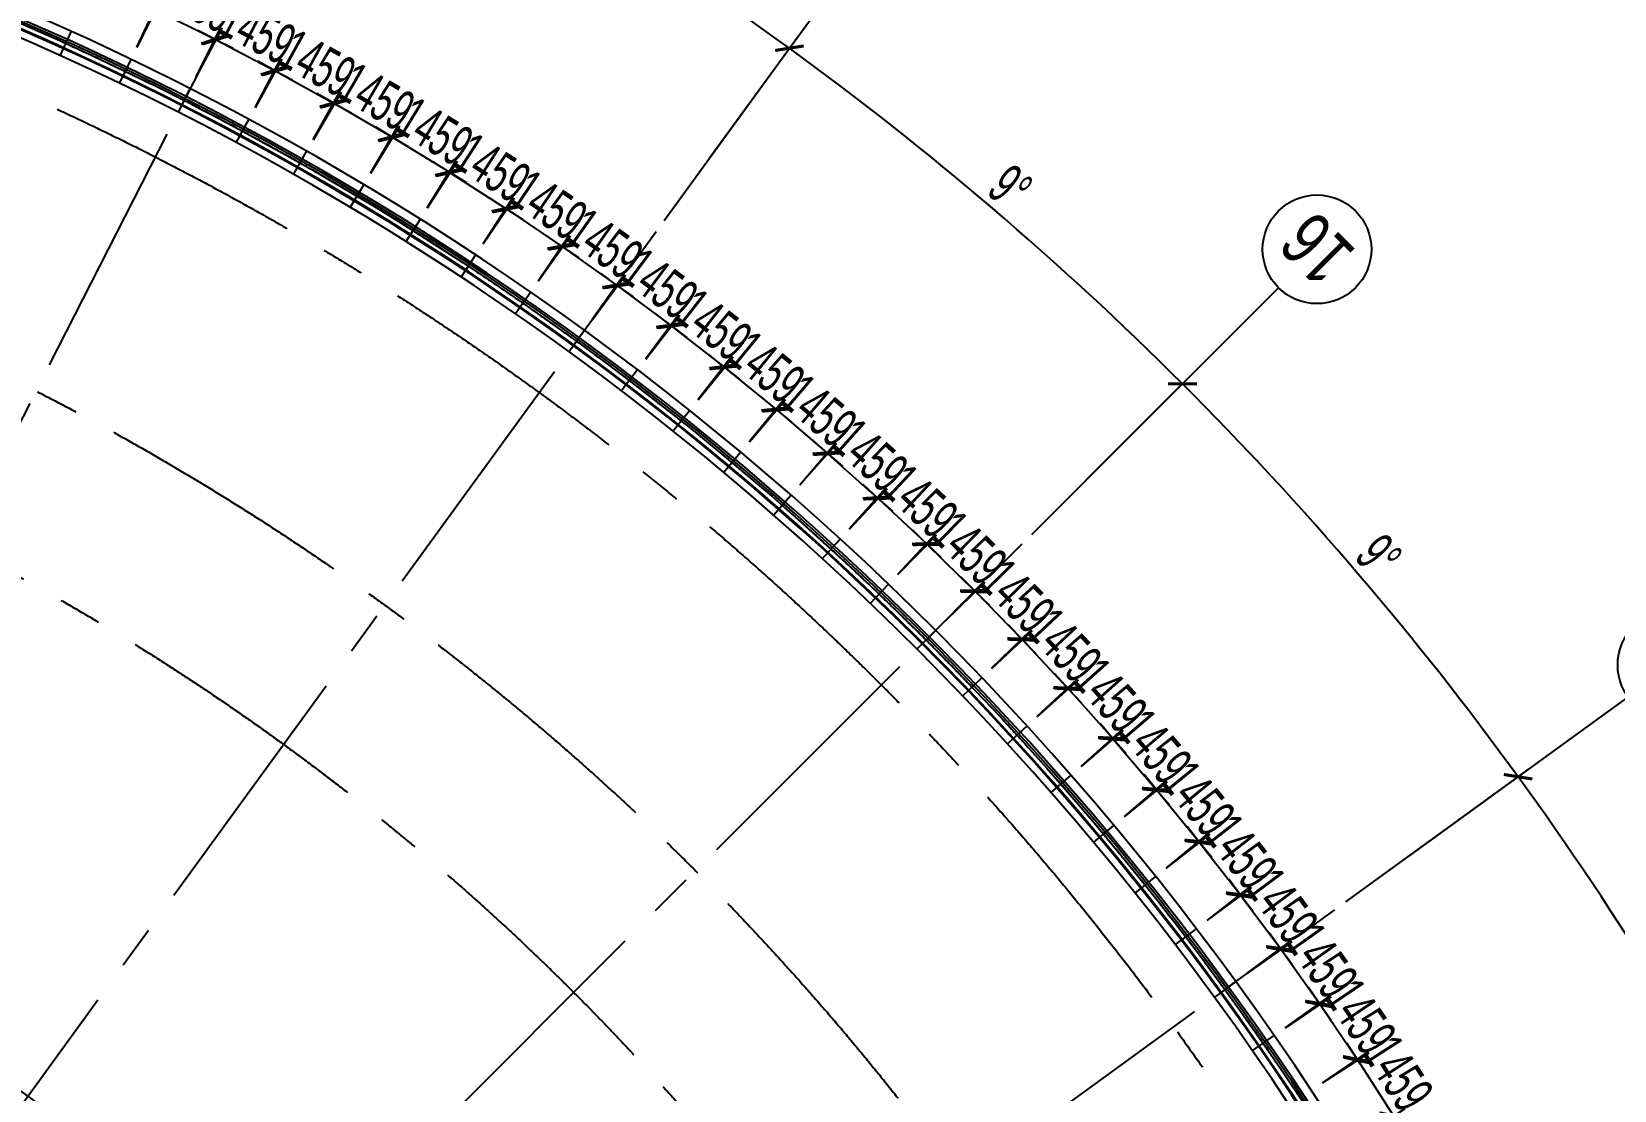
# Model space of a CAD drawing. Extents: x 104132 to 3338343, y -1228862 to 1409848.
# Drawn here: x 1270996 to 1305927, y 132536 to 155909 of the extents above; entities that cross this region are included whole.
import ezdxf
from ezdxf.enums import TextEntityAlignment as Align

# ---------------------------------------------------------------- set-up
doc = ezdxf.new("R2010")
doc.units = 0
doc.linetypes.add('CENTER', pattern=[50.8, 31.75, -6.35, 6.35, -6.35])
doc.linetypes.add('CENTER2', pattern=[28.575, 19.05, -3.175, 3.175, -3.175])
doc.layers.get('0').update_dxf_attribs({"color": 8})
doc.layers.get('Defpoints').update_dxf_attribs({"color": 8})
for name, color, linetype in [('#幕墙线-平面', 8, 'Continuous'), ('#标注', 8, 'Continuous'), ('#轴线', 8, 'CENTER2'), ('A-FLOR-UNDR', 8, 'Continuous'), ('DOTE', 8, 'CENTER')]:
    doc.layers.add(name, color=color, linetype=linetype)
doc.styles.add('JHZX', font='jrs.shx', dxfattribs={"width": 0.6, "bigfont": 'jhz.shx'})
doc.dimstyles.new('JZBZ-300', dxfattribs={"dimscale": 300, "dimtxt": 3, "dimasz": 1.5, "dimexe": 1, "dimexo": 1, "dimgap": 0.5, "dimtad": 1, "dimdec": 0, "dimdsep": 46, "dimtxsty": 'JHZX', "dimblk1": 'ARCHTICK', "dimblk2": 'ARCHTICK', "dimsah": 1, "dimcen": 0, "dimclrd": 1, "dimclre": 1, "dimclrt": 2, "dimadec": 3, "dimazin": 2, "dimtfac": 1, "dimtdec": 0, "dimtix": 1, "dimtmove": 0, "dimatfit": 3, "dimfxl": 1, "dimtolj": 1, "dimlwd": -1, "dimlwe": -1, "dimarcsym": 1})

# ---------------------------------------------------------------- blocks, each defined once
blk = doc.blocks.new('_ARCHTICK')
at = {"color": 0, "linetype": 'ByBlock', "const_width": 0.15}
blk.add_lwpolyline([(-0.5, -0.5), (0.5, 0.5)], dxfattribs=at)
blk = doc.blocks.new('*D18')
at = {"layer": '#标注', "color": 1, "ltscale": 300, "transparency": 16777216}
for p, q in [((626481, -107376), (630526, -104438)), ((632056, -116475), (636511, -114205))]:
    blk.add_line(p, q, dxfattribs=at)
blk.add_arc((571468, -147346), 72700, 27, 36, dxfattribs=at)
at = {"layer": 'Defpoints', "color": 0, "ltscale": 300, "transparency": 16777216}
for p in [(626238, -107553), (634428, -110996), (631789, -116611), (571468, -147346)]:
    blk.add_point(p, dxfattribs=at)
at = {"layer": '#标注', "color": 1, "ltscale": 300, "transparency": 16777216, "xscale": 450, "yscale": 450, "zscale": 450}
for p, rotation in [((630283, -104614), 126.000000000001), ((636244, -114341), 297.0000000000011)]:
    blk.add_blockref('_ARCHTICK', p, dxfattribs=dict(at, rotation=rotation))
at = {"layer": '#标注', "color": 2, "ltscale": 300, "transparency": 16777216, "insert": (633966, -109047), "char_height": 900, "attachment_point": 5, "rotation": 301.5, "style": 'JHZX'}
blk.add_mtext('\\A1;9°', dxfattribs=at)
blk = doc.blocks.new('*D19')
at = {"layer": '#标注', "color": 1, "ltscale": 300, "transparency": 16777216}
for p, q in [((619551, -99263), (623087, -95727)), ((626481, -107376), (630526, -104438))]:
    blk.add_line(p, q, dxfattribs=at)
blk.add_arc((571468, -147346), 72700, 36, 45, dxfattribs=at)
at = {"layer": 'Defpoints', "color": 0, "ltscale": 300, "transparency": 16777216}
for p in [(619339, -99475), (627966, -101594), (626238, -107553), (571468, -147346)]:
    blk.add_point(p, dxfattribs=at)
at = {"layer": '#标注', "color": 1, "ltscale": 300, "transparency": 16777216, "xscale": 450, "yscale": 450, "zscale": 450}
for p, rotation in [((622875, -95939), 135.0000000000003), ((630283, -104614), 306.0000000000009)]:
    blk.add_blockref('_ARCHTICK', p, dxfattribs=dict(at, rotation=rotation))
at = {"layer": '#标注', "color": 2, "ltscale": 300, "transparency": 16777216, "insert": (627206, -99741), "char_height": 900, "attachment_point": 5, "rotation": 310.5, "style": 'JHZX'}
blk.add_mtext('\\A1;9°', dxfattribs=at)
blk = doc.blocks.new('*D20')
at = {"layer": '#标注', "color": 1, "ltscale": 300, "transparency": 16777216}
for p, q in [((611437, -92333), (614376, -88288)), ((619551, -99263), (623087, -95727))]:
    blk.add_line(p, q, dxfattribs=at)
blk.add_arc((571468, -147346), 72700, 45, 54, dxfattribs=at)
at = {"layer": 'Defpoints', "color": 0, "ltscale": 300, "transparency": 16777216}
for p in [(611261, -92575), (620114, -93319), (619339, -99475), (571468, -147346)]:
    blk.add_point(p, dxfattribs=at)
at = {"layer": '#标注', "color": 1, "ltscale": 300, "transparency": 16777216, "xscale": 450, "yscale": 450, "zscale": 450}
for p, rotation in [((614200, -88530), 144.0000000000002), ((622875, -95939), 315.0000000000001)]:
    blk.add_blockref('_ARCHTICK', p, dxfattribs=dict(at, rotation=rotation))
at = {"layer": '#标注', "color": 2, "ltscale": 300, "transparency": 16777216, "insert": (619072, -91608), "char_height": 900, "attachment_point": 5, "rotation": 319.5, "style": 'JHZX'}
blk.add_mtext('\\A1;9°', dxfattribs=at)
blk = doc.blocks.new('*D21')
at = {"layer": '#标注', "color": 1, "ltscale": 300, "transparency": 16777216}
for p, q in [((602339, -86757), (604609, -82302)), ((611437, -92333), (614376, -88288))]:
    blk.add_line(p, q, dxfattribs=at)
blk.add_arc((571468, -147346), 72700, 54, 63, dxfattribs=at)
at = {"layer": 'Defpoints', "color": 0, "ltscale": 300, "transparency": 16777216}
for p in [(611063, -86375), (602203, -87025), (611261, -92575), (571468, -147346)]:
    blk.add_point(p, dxfattribs=at)
at = {"layer": '#标注', "color": 1, "ltscale": 300, "transparency": 16777216, "xscale": 450, "yscale": 450, "zscale": 450}
for p, rotation in [((604473, -82570), 153.000000000001), ((614200, -88530), 324.0000000000002)]:
    blk.add_blockref('_ARCHTICK', p, dxfattribs=dict(at, rotation=rotation))
at = {"layer": '#标注', "color": 2, "ltscale": 300, "transparency": 16777216, "insert": (609767, -84847), "char_height": 900, "attachment_point": 5, "rotation": 328.5, "style": 'JHZX'}
blk.add_mtext('\\A1;9°', dxfattribs=at)
blk = doc.blocks.new('*U1046')
blk.add_line((0, -20), (0, 0))
blk.add_circle((0, -24), 4)
at = {"style": 'JHZX', "width": 0.75}
blk.add_attdef('AXES', text='', height=4, dxfattribs=at).set_placement((0, -24), align=Align.MIDDLE_CENTER)
blk = doc.blocks.new('QWEAFSD')
at = {"layer": '#幕墙线-平面', "ltscale": 300}
for points in [[(199460, 545832), (199702, 546364)], [(200770, 545219), (201024, 545746)], [(202065, 544577), (202330, 545099)], [(203345, 543907), (203623, 544422)], [(204610, 543208), (204899, 543716)], [(205860, 542480), (206160, 542982)], [(207092, 541725), (207403, 542220)], [(208307, 540942), (208629, 541430)], [(209504, 540132), (209838, 540613)], [(210683, 539296), (211027, 539769)], [(211843, 538433), (212197, 538899)], [(212983, 537545), (213348, 538002)], [(214103, 536631), (214478, 537080)], [(215202, 535692), (215587, 536133)], [(216280, 534729), (216675, 535161)], [(217336, 533742), (217740, 534165)], [(218369, 532732), (218783, 533145)], [(219380, 531698), (219803, 532102)], [(220367, 530642), (220799, 531037)], [(221330, 529564), (221771, 529949)], [(222269, 528465), (222718, 528840)], [(223183, 527345), (223640, 527710)], [(224071, 526205), (224537, 526560)], [(224934, 525045), (225407, 525389)], [(225770, 523867), (226251, 524200)]]:
    blk.add_lwpolyline(points, dxfattribs=at)
at = {"layer": 'A-FLOR-UNDR', "ltscale": 5}
for radius, end in [(65000, 202.58664), (64800, 202.00419), (64750, 201.83199), (64600, 201.19687), (64580, 201.09026), (64415, 200.57143)]:
    blk.add_arc((172821, 487183), radius, 322.26362, end, dxfattribs=at)
blk = doc.blocks.new('*D167')
at = {"layer": '#标注', "color": 1, "ltscale": 300, "transparency": 16777216}
for p, q in [((414171, -240672), (414690, -239563)), ((414563, -239834), (414155, -239644)), ((414563, -239834), (415884, -240452)), ((415492, -241290), (416011, -240181)), ((415884, -240452), (416292, -240643))]:
    blk.add_line(p, q, dxfattribs=at)
at = {"layer": 'Defpoints', "color": 0, "ltscale": 300, "transparency": 16777216}
for p in [(415884, -240452), (414044, -240944), (415365, -241562)]:
    blk.add_point(p, dxfattribs=at)
at = {"layer": '#标注', "color": 1, "ltscale": 300, "transparency": 16777216, "xscale": 450, "yscale": 450, "zscale": 450}
for p, rotation in [((414563, -239834), 334.9285714285843), ((415884, -240452), 154.9285714285843)]:
    blk.add_blockref('_ARCHTICK', p, dxfattribs=dict(at, rotation=rotation))
at = {"layer": '#标注', "color": 2, "ltscale": 300, "transparency": 16777216, "insert": (415478, -239600), "char_height": 900, "attachment_point": 5, "rotation": 334.9286, "style": 'JHZX'}
blk.add_mtext('\\A1;1459', dxfattribs=at)
blk = doc.blocks.new('*D168')
at = {"layer": '#标注', "color": 1, "ltscale": 300, "transparency": 16777216}
for p, q in [((415498, -241293), (416042, -240195)), ((415909, -240464), (415506, -240265)), ((415909, -240464), (417216, -241112)), ((416805, -241941), (417349, -240843)), ((417216, -241112), (417619, -241312))]:
    blk.add_line(p, q, dxfattribs=at)
at = {"layer": 'Defpoints', "color": 0, "ltscale": 300, "transparency": 16777216}
for p in [(417216, -241112), (415365, -241562), (416672, -242210)]:
    blk.add_point(p, dxfattribs=at)
at = {"layer": '#标注', "color": 1, "ltscale": 300, "transparency": 16777216, "xscale": 450, "yscale": 450, "zscale": 450}
for p, rotation in [((415909, -240464), 333.6428571428735), ((417216, -241112), 153.6428571428735)]:
    blk.add_blockref('_ARCHTICK', p, dxfattribs=dict(at, rotation=rotation))
at = {"layer": '#标注', "color": 2, "ltscale": 300, "transparency": 16777216, "insert": (416829, -240250), "char_height": 900, "attachment_point": 5, "rotation": 333.6429, "style": 'JHZX'}
blk.add_mtext('\\A1;1459', dxfattribs=at)
blk = doc.blocks.new('*D169')
at = {"layer": '#标注', "color": 1, "ltscale": 300, "transparency": 16777216}
for p, q in [((416811, -241944), (417380, -240859)), ((417240, -241124), (416842, -240916)), ((417240, -241124), (418532, -241801)), ((418103, -242621), (418672, -241535)), ((418532, -241801), (418931, -242010))]:
    blk.add_line(p, q, dxfattribs=at)
at = {"layer": 'Defpoints', "color": 0, "ltscale": 300, "transparency": 16777216}
for p in [(418532, -241801), (416672, -242210), (417964, -242886)]:
    blk.add_point(p, dxfattribs=at)
at = {"layer": '#标注', "color": 1, "ltscale": 300, "transparency": 16777216, "xscale": 450, "yscale": 450, "zscale": 450}
for p, rotation in [((417240, -241124), 332.3571428571558), ((418532, -241801), 152.3571428571558)]:
    blk.add_blockref('_ARCHTICK', p, dxfattribs=dict(at, rotation=rotation))
at = {"layer": '#标注', "color": 2, "ltscale": 300, "transparency": 16777216, "insert": (418165, -240931), "char_height": 900, "attachment_point": 5, "rotation": 332.3571, "style": 'JHZX'}
blk.add_mtext('\\A1;1459', dxfattribs=at)
blk = doc.blocks.new('*D170')
at = {"layer": '#标注', "color": 1, "ltscale": 300, "transparency": 16777216}
for p, q in [((418109, -242624), (418702, -241551)), ((418557, -241814), (418163, -241596)), ((418557, -241814), (419833, -242520)), ((419386, -243329), (419978, -242257)), ((419833, -242520), (420227, -242737))]:
    blk.add_line(p, q, dxfattribs=at)
at = {"layer": 'Defpoints', "color": 0, "ltscale": 300, "transparency": 16777216}
for p in [(419833, -242520), (417964, -242886), (419241, -243592)]:
    blk.add_point(p, dxfattribs=at)
at = {"layer": '#标注', "color": 1, "ltscale": 300, "transparency": 16777216, "xscale": 450, "yscale": 450, "zscale": 450}
for p, rotation in [((418557, -241814), 331.0714285714417), ((419833, -242520), 151.0714285714417)]:
    blk.add_blockref('_ARCHTICK', p, dxfattribs=dict(at, rotation=rotation))
at = {"layer": '#标注', "color": 2, "ltscale": 300, "transparency": 16777216, "insert": (419485, -241642), "char_height": 900, "attachment_point": 5, "rotation": 331.0714, "style": 'JHZX'}
blk.add_mtext('\\A1;1459', dxfattribs=at)
blk = doc.blocks.new('*D171')
at = {"layer": '#标注', "color": 1, "ltscale": 300, "transparency": 16777216}
for p, q in [((419391, -243333), (420008, -242274)), ((419857, -242533), (419468, -242307)), ((419857, -242533), (421118, -243267)), ((420652, -244067), (421269, -243008)), ((421118, -243267), (421506, -243494))]:
    blk.add_line(p, q, dxfattribs=at)
at = {"layer": 'Defpoints', "color": 0, "ltscale": 300, "transparency": 16777216}
for p in [(421118, -243267), (419241, -243592), (420501, -244326)]:
    blk.add_point(p, dxfattribs=at)
at = {"layer": '#标注', "color": 1, "ltscale": 300, "transparency": 16777216, "xscale": 450, "yscale": 450, "zscale": 450}
for p, rotation in [((419857, -242533), 329.7857142857308), ((421118, -243267), 149.7857142857308)]:
    blk.add_blockref('_ARCHTICK', p, dxfattribs=dict(at, rotation=rotation))
at = {"layer": '#标注', "color": 2, "ltscale": 300, "transparency": 16777216, "insert": (420789, -242382), "char_height": 900, "attachment_point": 5, "rotation": 329.7857, "style": 'JHZX'}
blk.add_mtext('\\A1;1459', dxfattribs=at)
blk = doc.blocks.new('*D172')
at = {"layer": '#标注', "color": 1, "ltscale": 300, "transparency": 16777216}
for p, q in [((420658, -244070), (421298, -243025)), ((421141, -243281), (420757, -243046)), ((421141, -243281), (422385, -244043)), ((421901, -244832), (422542, -243788)), ((422385, -244043), (422768, -244278))]:
    blk.add_line(p, q, dxfattribs=at)
at = {"layer": 'Defpoints', "color": 0, "ltscale": 300, "transparency": 16777216}
for p in [(422385, -244043), (420501, -244326), (421745, -245088)]:
    blk.add_point(p, dxfattribs=at)
at = {"layer": '#标注', "color": 1, "ltscale": 300, "transparency": 16777216, "xscale": 450, "yscale": 450, "zscale": 450}
for p, rotation in [((421141, -243281), 328.5000000000175), ((422385, -244043), 148.5000000000175)]:
    blk.add_blockref('_ARCHTICK', p, dxfattribs=dict(at, rotation=rotation))
at = {"layer": '#标注', "color": 2, "ltscale": 300, "transparency": 16777216, "insert": (422076, -243151), "char_height": 900, "attachment_point": 5, "rotation": 328.5, "style": 'JHZX'}
blk.add_mtext('\\A1;1459', dxfattribs=at)
blk = doc.blocks.new('*D173')
at = {"layer": '#标注', "color": 1, "ltscale": 300, "transparency": 16777216}
for p, q in [((421907, -244836), (422571, -243806)), ((422408, -244058), (422030, -243814)), ((422408, -244058), (423634, -244848)), ((423133, -245626), (423797, -244596)), ((423634, -244848), (424013, -245091))]:
    blk.add_line(p, q, dxfattribs=at)
at = {"layer": 'Defpoints', "color": 0, "ltscale": 300, "transparency": 16777216}
for p in [(423634, -244848), (421745, -245088), (422971, -245878)]:
    blk.add_point(p, dxfattribs=at)
at = {"layer": '#标注', "color": 1, "ltscale": 300, "transparency": 16777216, "xscale": 450, "yscale": 450, "zscale": 450}
for p, rotation in [((422408, -244058), 327.2142857143027), ((423634, -244848), 147.2142857143027)]:
    blk.add_blockref('_ARCHTICK', p, dxfattribs=dict(at, rotation=rotation))
at = {"layer": '#标注', "color": 2, "ltscale": 300, "transparency": 16777216, "insert": (423346, -243948), "char_height": 900, "attachment_point": 5, "rotation": 327.2143, "style": 'JHZX'}
blk.add_mtext('\\A1;1459', dxfattribs=at)
blk = doc.blocks.new('*D174')
at = {"layer": '#标注', "color": 1, "ltscale": 300, "transparency": 16777216}
for p, q in [((423139, -245629), (423825, -244614)), ((423657, -244863), (423284, -244611)), ((423657, -244863), (424865, -245680)), ((424347, -246447), (425033, -245432)), ((424865, -245680), (425238, -245932))]:
    blk.add_line(p, q, dxfattribs=at)
at = {"layer": 'Defpoints', "color": 0, "ltscale": 300, "transparency": 16777216}
for p in [(422971, -245878), (424865, -245680), (424179, -246695)]:
    blk.add_point(p, dxfattribs=at)
at = {"layer": '#标注', "color": 1, "ltscale": 300, "transparency": 16777216, "xscale": 450, "yscale": 450, "zscale": 450}
for p, rotation in [((423657, -244863), 325.9285714285909), ((424865, -245680), 145.9285714285909)]:
    blk.add_blockref('_ARCHTICK', p, dxfattribs=dict(at, rotation=rotation))
at = {"layer": '#标注', "color": 2, "ltscale": 300, "transparency": 16777216, "insert": (424597, -244775), "char_height": 900, "attachment_point": 5, "rotation": 325.9286, "style": 'JHZX'}
blk.add_mtext('\\A1;1459', dxfattribs=at)
blk = doc.blocks.new('*D175')
at = {"layer": '#标注', "color": 1, "ltscale": 300, "transparency": 16777216}
for p, q in [((424353, -246450), (425062, -245451)), ((424888, -245696), (424521, -245435)), ((424888, -245696), (426078, -246540)), ((425542, -247294), (426251, -246295)), ((426078, -246540), (426445, -246800))]:
    blk.add_line(p, q, dxfattribs=at)
at = {"layer": 'Defpoints', "color": 0, "ltscale": 300, "transparency": 16777216}
for p in [(426078, -246540), (424179, -246695), (425369, -247539)]:
    blk.add_point(p, dxfattribs=at)
at = {"layer": '#标注', "color": 1, "ltscale": 300, "transparency": 16777216, "xscale": 450, "yscale": 450, "zscale": 450}
for p, rotation in [((424888, -245696), 324.6428571428779), ((426078, -246540), 144.6428571428778)]:
    blk.add_blockref('_ARCHTICK', p, dxfattribs=dict(at, rotation=rotation))
at = {"layer": '#标注', "color": 2, "ltscale": 300, "transparency": 16777216, "insert": (425830, -245628), "char_height": 900, "attachment_point": 5, "rotation": 324.6429, "style": 'JHZX'}
blk.add_mtext('\\A1;1459', dxfattribs=at)
blk = doc.blocks.new('*D176')
at = {"layer": '#标注', "color": 1, "ltscale": 300, "transparency": 16777216}
for p, q in [((425548, -247298), (426279, -246315)), ((426100, -246556), (425739, -246287)), ((426100, -246556), (427270, -247426)), ((426718, -248169), (427449, -247186)), ((427270, -247426), (427631, -247695))]:
    blk.add_line(p, q, dxfattribs=at)
at = {"layer": 'Defpoints', "color": 0, "ltscale": 300, "transparency": 16777216}
for p in [(425369, -247539), (427270, -247426), (426539, -248410)]:
    blk.add_point(p, dxfattribs=at)
at = {"layer": '#标注', "color": 1, "ltscale": 300, "transparency": 16777216, "xscale": 450, "yscale": 450, "zscale": 450}
for p, rotation in [((426100, -246556), 323.3571428571614), ((427270, -247426), 143.3571428571614)]:
    blk.add_blockref('_ARCHTICK', p, dxfattribs=dict(at, rotation=rotation))
at = {"layer": '#标注', "color": 2, "ltscale": 300, "transparency": 16777216, "insert": (427043, -246510), "char_height": 900, "attachment_point": 5, "rotation": 323.3571, "style": 'JHZX'}
blk.add_mtext('\\A1;1459', dxfattribs=at)
blk = doc.blocks.new('*D177')
at = {"layer": '#标注', "color": 1, "ltscale": 300, "transparency": 16777216}
for p, q in [((426723, -248173), (427476, -247206)), ((427292, -247443), (426937, -247166)), ((427292, -247443), (428442, -248340)), ((427874, -249069), (428627, -248103)), ((428442, -248340), (428797, -248616))]:
    blk.add_line(p, q, dxfattribs=at)
at = {"layer": 'Defpoints', "color": 0, "ltscale": 300, "transparency": 16777216}
for p in [(428442, -248340), (426539, -248410), (427689, -249306)]:
    blk.add_point(p, dxfattribs=at)
at = {"layer": '#标注', "color": 1, "ltscale": 300, "transparency": 16777216, "xscale": 450, "yscale": 450, "zscale": 450}
for p, rotation in [((427292, -247443), 322.0714285714509), ((428442, -248340), 142.0714285714509)]:
    blk.add_blockref('_ARCHTICK', p, dxfattribs=dict(at, rotation=rotation))
at = {"layer": '#标注', "color": 2, "ltscale": 300, "transparency": 16777216, "insert": (428236, -247418), "char_height": 900, "attachment_point": 5, "rotation": 322.0714, "style": 'JHZX'}
blk.add_mtext('\\A1;1459', dxfattribs=at)
blk = doc.blocks.new('*D178')
at = {"layer": '#标注', "color": 1, "ltscale": 300, "transparency": 16777216}
for p, q in [((427879, -249074), (428654, -248124)), ((428464, -248357), (428115, -248072)), ((428464, -248357), (429594, -249279)), ((429009, -249996), (429784, -249046)), ((429594, -249279), (429943, -249563))]:
    blk.add_line(p, q, dxfattribs=at)
at = {"layer": 'Defpoints', "color": 0, "ltscale": 300, "transparency": 16777216}
for p in [(427689, -249306), (429594, -249279), (428819, -250228)]:
    blk.add_point(p, dxfattribs=at)
at = {"layer": '#标注', "color": 1, "ltscale": 300, "transparency": 16777216, "xscale": 450, "yscale": 450, "zscale": 450}
for p, rotation in [((428464, -248357), 320.7857142857326), ((429594, -249279), 140.7857142857326)]:
    blk.add_blockref('_ARCHTICK', p, dxfattribs=dict(at, rotation=rotation))
at = {"layer": '#标注', "color": 2, "ltscale": 300, "transparency": 16777216, "insert": (429408, -248353), "char_height": 900, "attachment_point": 5, "rotation": 320.7857, "style": 'JHZX'}
blk.add_mtext('\\A1;1459', dxfattribs=at)
blk = doc.blocks.new('*D179')
at = {"layer": '#标注', "color": 1, "ltscale": 300, "transparency": 16777216}
for p, q in [((429615, -249297), (429273, -249004)), ((429014, -250000), (429810, -249068)), ((429615, -249297), (430724, -250244)), ((430123, -250947), (430919, -250016)), ((430724, -250244), (431066, -250536))]:
    blk.add_line(p, q, dxfattribs=at)
at = {"layer": 'Defpoints', "color": 0, "ltscale": 300, "transparency": 16777216}
for p in [(428819, -250228), (430724, -250244), (429929, -251176)]:
    blk.add_point(p, dxfattribs=at)
at = {"layer": '#标注', "color": 1, "ltscale": 300, "transparency": 16777216, "xscale": 450, "yscale": 450, "zscale": 450}
for p, rotation in [((429615, -249297), 319.5000000000231), ((430724, -250244), 139.5000000000231)]:
    blk.add_blockref('_ARCHTICK', p, dxfattribs=dict(at, rotation=rotation))
at = {"layer": '#标注', "color": 2, "ltscale": 300, "transparency": 16777216, "insert": (430559, -249314), "char_height": 900, "attachment_point": 5, "rotation": 319.5, "style": 'JHZX'}
blk.add_mtext('\\A1;1459', dxfattribs=at)
blk = doc.blocks.new('*D180')
at = {"layer": '#标注', "color": 1, "ltscale": 300, "transparency": 16777216}
for p, q in [((430128, -250952), (430945, -250038)), ((430745, -250262), (430409, -249962)), ((430745, -250262), (431833, -251234)), ((431216, -251924), (432032, -251010)), ((431833, -251234), (432168, -251534))]:
    blk.add_line(p, q, dxfattribs=at)
at = {"layer": 'Defpoints', "color": 0, "ltscale": 300, "transparency": 16777216}
for p in [(429929, -251176), (431833, -251234), (431016, -252147)]:
    blk.add_point(p, dxfattribs=at)
at = {"layer": '#标注', "color": 1, "ltscale": 300, "transparency": 16777216, "xscale": 450, "yscale": 450, "zscale": 450}
for p, rotation in [((430745, -250262), 318.2142857143123), ((431833, -251234), 138.2142857143123)]:
    blk.add_blockref('_ARCHTICK', p, dxfattribs=dict(at, rotation=rotation))
at = {"layer": '#标注', "color": 2, "ltscale": 300, "transparency": 16777216, "insert": (431689, -250300), "char_height": 900, "attachment_point": 5, "rotation": 318.2143, "style": 'JHZX'}
blk.add_mtext('\\A1;1459', dxfattribs=at)
blk = doc.blocks.new('*D181')
at = {"layer": '#标注', "color": 1, "ltscale": 300, "transparency": 16777216}
for p, q in [((431221, -251928), (432058, -251033)), ((431853, -251252), (431524, -250945)), ((431853, -251252), (432918, -252248)), ((432286, -252924), (433123, -252029)), ((432918, -252248), (433247, -252556))]:
    blk.add_line(p, q, dxfattribs=at)
at = {"layer": 'Defpoints', "color": 0, "ltscale": 300, "transparency": 16777216}
for p in [(431016, -252147), (432918, -252248), (432082, -253144)]:
    blk.add_point(p, dxfattribs=at)
at = {"layer": '#标注', "color": 1, "ltscale": 300, "transparency": 16777216, "xscale": 450, "yscale": 450, "zscale": 450}
for p, rotation in [((431853, -251252), 316.9285714285899), ((432918, -252248), 136.9285714285899)]:
    blk.add_blockref('_ARCHTICK', p, dxfattribs=dict(at, rotation=rotation))
at = {"layer": '#标注', "color": 2, "ltscale": 300, "transparency": 16777216, "insert": (432795, -251312), "char_height": 900, "attachment_point": 5, "rotation": 316.9286, "style": 'JHZX'}
blk.add_mtext('\\A1;1459', dxfattribs=at)
blk = doc.blocks.new('*D182')
at = {"layer": '#标注', "color": 1, "ltscale": 300, "transparency": 16777216}
for p, q in [((432291, -252929), (433148, -252053)), ((432938, -252267), (432616, -251953)), ((432938, -252267), (433981, -253287)), ((433334, -253949), (434191, -253073)), ((433981, -253287), (434303, -253602))]:
    blk.add_line(p, q, dxfattribs=at)
at = {"layer": 'Defpoints', "color": 0, "ltscale": 300, "transparency": 16777216}
for p in [(432082, -253144), (433981, -253287), (433124, -254163)]:
    blk.add_point(p, dxfattribs=at)
at = {"layer": '#标注', "color": 1, "ltscale": 300, "transparency": 16777216, "xscale": 450, "yscale": 450, "zscale": 450}
for p, rotation in [((432938, -252267), 315.6428571428763), ((433981, -253287), 135.6428571428763)]:
    blk.add_blockref('_ARCHTICK', p, dxfattribs=dict(at, rotation=rotation))
at = {"layer": '#标注', "color": 2, "ltscale": 300, "transparency": 16777216, "insert": (433879, -252348), "char_height": 900, "attachment_point": 5, "rotation": 315.6429, "style": 'JHZX'}
blk.add_mtext('\\A1;1459', dxfattribs=at)
blk = doc.blocks.new('*D183')
at = {"layer": '#标注', "color": 1, "ltscale": 300, "transparency": 16777216}
for p, q in [((433339, -253953), (434215, -253097)), ((434000, -253307), (433686, -252985)), ((434000, -253307), (435020, -254349)), ((434359, -254996), (435235, -254140)), ((435020, -254349), (435335, -254671))]:
    blk.add_line(p, q, dxfattribs=at)
at = {"layer": 'Defpoints', "color": 0, "ltscale": 300, "transparency": 16777216}
for p in [(433124, -254163), (435020, -254349), (434144, -255206)]:
    blk.add_point(p, dxfattribs=at)
at = {"layer": '#标注', "color": 1, "ltscale": 300, "transparency": 16777216, "xscale": 450, "yscale": 450, "zscale": 450}
for p, rotation in [((434000, -253307), 314.3571428571682), ((435020, -254349), 134.3571428571682)]:
    blk.add_blockref('_ARCHTICK', p, dxfattribs=dict(at, rotation=rotation))
at = {"layer": '#标注', "color": 2, "ltscale": 300, "transparency": 16777216, "insert": (434939, -253409), "char_height": 900, "attachment_point": 5, "rotation": 314.3571, "style": 'JHZX'}
blk.add_mtext('\\A1;1459', dxfattribs=at)
blk = doc.blocks.new('*D184')
at = {"layer": '#标注', "color": 1, "ltscale": 300, "transparency": 16777216}
for p, q in [((434363, -255001), (435258, -254164)), ((435039, -254369), (434732, -254041)), ((435039, -254369), (436035, -255435)), ((435359, -256067), (436254, -255230)), ((436035, -255435), (436343, -255764))]:
    blk.add_line(p, q, dxfattribs=at)
at = {"layer": 'Defpoints', "color": 0, "ltscale": 300, "transparency": 16777216}
for p in [(434144, -255206), (436035, -255435), (435140, -256272)]:
    blk.add_point(p, dxfattribs=at)
at = {"layer": '#标注', "color": 1, "ltscale": 300, "transparency": 16777216, "xscale": 450, "yscale": 450, "zscale": 450}
for p, rotation in [((435039, -254369), 313.0714285714556), ((436035, -255435), 133.0714285714556)]:
    blk.add_blockref('_ARCHTICK', p, dxfattribs=dict(at, rotation=rotation))
at = {"layer": '#标注', "color": 2, "ltscale": 300, "transparency": 16777216, "insert": (435976, -254492), "char_height": 900, "attachment_point": 5, "rotation": 313.0714, "style": 'JHZX'}
blk.add_mtext('\\A1;1459', dxfattribs=at)
blk = doc.blocks.new('*D185')
at = {"layer": '#标注', "color": 1, "ltscale": 300, "transparency": 16777216}
for p, q in [((435364, -256072), (436278, -255255)), ((436054, -255455), (435754, -255120)), ((436054, -255455), (437026, -256543)), ((436336, -257159), (437249, -256343)), ((437026, -256543), (437326, -256878))]:
    blk.add_line(p, q, dxfattribs=at)
at = {"layer": 'Defpoints', "color": 0, "ltscale": 300, "transparency": 16777216}
for p in [(435140, -256272), (437026, -256543), (436112, -257359)]:
    blk.add_point(p, dxfattribs=at)
at = {"layer": '#标注', "color": 1, "ltscale": 300, "transparency": 16777216, "xscale": 450, "yscale": 450, "zscale": 450}
for p, rotation in [((436054, -255455), 311.7857142857384), ((437026, -256543), 131.7857142857384)]:
    blk.add_blockref('_ARCHTICK', p, dxfattribs=dict(at, rotation=rotation))
at = {"layer": '#标注', "color": 2, "ltscale": 300, "transparency": 16777216, "insert": (436987, -255599), "char_height": 900, "attachment_point": 5, "rotation": 311.7857, "style": 'JHZX'}
blk.add_mtext('\\A1;1459', dxfattribs=at)
blk = doc.blocks.new('*D186')
at = {"layer": '#标注', "color": 1, "ltscale": 300, "transparency": 16777216}
for p, q in [((436340, -257164), (437272, -256369)), ((437044, -256563), (436752, -256221)), ((437044, -256563), (437991, -257672)), ((437288, -258273), (438219, -257478)), ((437991, -257672), (438283, -258015))]:
    blk.add_line(p, q, dxfattribs=at)
at = {"layer": 'Defpoints', "color": 0, "ltscale": 300, "transparency": 16777216}
for p in [(436112, -257359), (437991, -257672), (437059, -258468)]:
    blk.add_point(p, dxfattribs=at)
at = {"layer": '#标注', "color": 1, "ltscale": 300, "transparency": 16777216, "xscale": 450, "yscale": 450, "zscale": 450}
for p, rotation in [((437044, -256563), 310.5000000000254), ((437991, -257672), 130.5000000000254)]:
    blk.add_blockref('_ARCHTICK', p, dxfattribs=dict(at, rotation=rotation))
at = {"layer": '#标注', "color": 2, "ltscale": 300, "transparency": 16777216, "insert": (437974, -256728), "char_height": 900, "attachment_point": 5, "rotation": 310.5, "style": 'JHZX'}
blk.add_mtext('\\A1;1459', dxfattribs=at)
blk = doc.blocks.new('*D187')
at = {"layer": '#标注', "color": 1, "ltscale": 300, "transparency": 16777216}
for p, q in [((438009, -257694), (437724, -257345)), ((437292, -258279), (438241, -257504)), ((438009, -257694), (438931, -258824)), ((438214, -259409), (439163, -258634)), ((438931, -258824), (439215, -259172))]:
    blk.add_line(p, q, dxfattribs=at)
at = {"layer": 'Defpoints', "color": 0, "ltscale": 300, "transparency": 16777216}
for p in [(437059, -258468), (438931, -258824), (437982, -259598)]:
    blk.add_point(p, dxfattribs=at)
at = {"layer": '#标注', "color": 1, "ltscale": 300, "transparency": 16777216, "xscale": 450, "yscale": 450, "zscale": 450}
for p, rotation in [((438009, -257694), 309.2142857143072), ((438931, -258824), 129.2142857143072)]:
    blk.add_blockref('_ARCHTICK', p, dxfattribs=dict(at, rotation=rotation))
at = {"layer": '#标注', "color": 2, "ltscale": 300, "transparency": 16777216, "insert": (438935, -257879), "char_height": 900, "attachment_point": 5, "rotation": 309.2143, "style": 'JHZX'}
blk.add_mtext('\\A1;1459', dxfattribs=at)
blk = doc.blocks.new('*D188')
at = {"layer": '#标注', "color": 1, "ltscale": 300, "transparency": 16777216}
for p, q in [((438948, -258845), (438671, -258490)), ((438218, -259414), (439185, -258661)), ((438948, -258845), (439845, -259996)), ((439115, -260564), (440081, -259811)), ((439845, -259996), (440121, -260351))]:
    blk.add_line(p, q, dxfattribs=at)
at = {"layer": 'Defpoints', "color": 0, "ltscale": 300, "transparency": 16777216}
for p in [(437982, -259598), (439845, -259996), (438878, -260749)]:
    blk.add_point(p, dxfattribs=at)
at = {"layer": '#标注', "color": 1, "ltscale": 300, "transparency": 16777216, "xscale": 450, "yscale": 450, "zscale": 450}
for p, rotation in [((438948, -258845), 307.9285714285966), ((439845, -259996), 127.9285714285965)]:
    blk.add_blockref('_ARCHTICK', p, dxfattribs=dict(at, rotation=rotation))
at = {"layer": '#标注', "color": 2, "ltscale": 300, "transparency": 16777216, "insert": (439870, -259052), "char_height": 900, "attachment_point": 5, "rotation": 307.9286, "style": 'JHZX'}
blk.add_mtext('\\A1;1459', dxfattribs=at)
blk = doc.blocks.new('*D189')
at = {"layer": '#标注', "color": 1, "ltscale": 300, "transparency": 16777216}
for p, q in [((439119, -260570), (440102, -259838)), ((439861, -260018), (439593, -259656)), ((439861, -260018), (440732, -261188)), ((439989, -261740), (440972, -261009)), ((440732, -261188), (441000, -261549))]:
    blk.add_line(p, q, dxfattribs=at)
at = {"layer": 'Defpoints', "color": 0, "ltscale": 300, "transparency": 16777216}
for p in [(438878, -260749), (440732, -261188), (439749, -261919)]:
    blk.add_point(p, dxfattribs=at)
at = {"layer": '#标注', "color": 1, "ltscale": 300, "transparency": 16777216, "xscale": 450, "yscale": 450, "zscale": 450}
for p, rotation in [((439861, -260018), 306.6428571428836), ((440732, -261188), 126.6428571428836)]:
    blk.add_blockref('_ARCHTICK', p, dxfattribs=dict(at, rotation=rotation))
at = {"layer": '#标注', "color": 2, "ltscale": 300, "transparency": 16777216, "insert": (440778, -260245), "char_height": 900, "attachment_point": 5, "rotation": 306.6429, "style": 'JHZX'}
blk.add_mtext('\\A1;1459', dxfattribs=at)
blk = doc.blocks.new('*D190')
at = {"layer": '#标注', "color": 1, "ltscale": 300, "transparency": 16777216}
for p, q in [((440748, -261210), (440487, -260843)), ((439993, -261746), (440993, -261036)), ((440748, -261210), (441592, -262400)), ((440837, -262935), (441837, -262226)), ((441592, -262400), (441852, -262767))]:
    blk.add_line(p, q, dxfattribs=at)
at = {"layer": 'Defpoints', "color": 0, "ltscale": 300, "transparency": 16777216}
for p in [(439749, -261919), (441592, -262400), (440593, -263109)]:
    blk.add_point(p, dxfattribs=at)
at = {"layer": '#标注', "color": 1, "ltscale": 300, "transparency": 16777216, "xscale": 450, "yscale": 450, "zscale": 450}
for p, rotation in [((440748, -261210), 305.3571428571644), ((441592, -262400), 125.3571428571644)]:
    blk.add_blockref('_ARCHTICK', p, dxfattribs=dict(at, rotation=rotation))
at = {"layer": '#标注', "color": 2, "ltscale": 300, "transparency": 16777216, "insert": (441659, -261458), "char_height": 900, "attachment_point": 5, "rotation": 305.3571, "style": 'JHZX'}
blk.add_mtext('\\A1;1459', dxfattribs=at)
blk = doc.blocks.new('*D191')
at = {"layer": '#标注', "color": 1, "ltscale": 300, "transparency": 16777216}
for p, q in [((440841, -262941), (441856, -262254)), ((441608, -262422), (441355, -262049)), ((441608, -262422), (442425, -263630)), ((441658, -264149), (442673, -263462)), ((442425, -263630), (442677, -264003))]:
    blk.add_line(p, q, dxfattribs=at)
at = {"layer": 'Defpoints', "color": 0, "ltscale": 300, "transparency": 16777216}
for p in [(440593, -263109), (442425, -263630), (441410, -264317)]:
    blk.add_point(p, dxfattribs=at)
at = {"layer": '#标注', "color": 1, "ltscale": 300, "transparency": 16777216, "xscale": 450, "yscale": 450, "zscale": 450}
for p, rotation in [((441608, -262422), 304.0714285714575), ((442425, -263630), 124.0714285714575)]:
    blk.add_blockref('_ARCHTICK', p, dxfattribs=dict(at, rotation=rotation))
at = {"layer": '#标注', "color": 2, "ltscale": 300, "transparency": 16777216, "insert": (442513, -262690), "char_height": 900, "attachment_point": 5, "rotation": 304.0714, "style": 'JHZX'}
blk.add_mtext('\\A1;1459', dxfattribs=at)
blk = doc.blocks.new('*D192')
at = {"layer": '#标注', "color": 1, "ltscale": 300, "transparency": 16777216}
for p, q in [((442440, -263653), (442196, -263275)), ((441662, -264154), (442692, -263491)), ((442440, -263653), (443230, -264880)), ((442452, -265381), (443482, -264717)), ((443230, -264880), (443473, -265258))]:
    blk.add_line(p, q, dxfattribs=at)
at = {"layer": 'Defpoints', "color": 0, "ltscale": 300, "transparency": 16777216}
for p in [(441410, -264317), (443230, -264880), (442200, -265543)]:
    blk.add_point(p, dxfattribs=at)
at = {"layer": '#标注', "color": 1, "ltscale": 300, "transparency": 16777216, "xscale": 450, "yscale": 450, "zscale": 450}
for p, rotation in [((442440, -263653), 302.7857142857414), ((443230, -264880), 122.7857142857414)]:
    blk.add_blockref('_ARCHTICK', p, dxfattribs=dict(at, rotation=rotation))
at = {"layer": '#标注', "color": 2, "ltscale": 300, "transparency": 16777216, "insert": (443339, -263942), "char_height": 900, "attachment_point": 5, "rotation": 302.7857, "style": 'JHZX'}
blk.add_mtext('\\A1;1459', dxfattribs=at)
blk = doc.blocks.new('轴网20240313')
at = {"layer": '#标注', "ltscale": 300}
blk.add_circle((571467.9, -147345.9), 64700, dxfattribs=at)
at = {"layer": '#轴线', "ltscale": 300}
for p, q in [((578413.9, -133713.5), (602203, -87024.7)), ((580461, -134967.9), (611260.9, -92575.4)), ((582286.6, -136527.2), (619339, -99474.8)), ((583845.8, -138352.8), (626238.3, -107552.8))]:
    blk.add_line(p, q, dxfattribs=at)
for radius in [64700, 63300, 57500, 53700, 44100]:
    blk.add_circle((571467.9, -147345.9), radius, dxfattribs=at)
at = {"layer": '#标注'}
for p, xscale, yscale, zscale, rotation, values in [((612436.5, -90957.4), 300, 300, 300, 143.9999999999872, {'AXES': '17'}), ((620753.2, -98060.5), 299.9999999999999, 299.9999999999999, 299.9999999999999, 134.9999999999872, {'AXES': '16'}), ((627856.3, -106377.3), 300, 300, 300, 125.9999999999873, {'AXES': '15'})]:
    blk.add_blockref('*U1046', p, dxfattribs=dict(at, xscale=xscale, yscale=yscale, zscale=zscale, rotation=rotation)).add_auto_attribs(values)
at = {"layer": '#标注', "ltscale": 300}
for base, p1, p2, picture, middle in [((611063.1, -86374.5), (611260.9, -92575.4), (602203, -87024.7), '*D21', (609767, -84847.4)), ((620113.7, -93319.3), (619339, -99474.8), (611260.9, -92575.4), '*D20', (619072.4, -91608.1)), ((627966.4, -101594.3), (626238.3, -107552.8), (619339, -99474.8), '*D19', (627205.6, -99741.3)), ((634427.9, -110995.9), (631789, -116610.7), (626238.3, -107552.8), '*D18', (633966.4, -109046.7))]:
    dim = blk.add_angular_dim_3p(base=base, center=(571467.9, -147345.9), p1=p1, p2=p2, dimstyle='JZBZ-300', dxfattribs=at)
    dim.commit()
    dim.dimension.update_dxf_attribs({"geometry": picture, "text_midpoint": middle})
blk = doc.blocks.new('WQEDSF')
at = {"layer": '#标注', "ltscale": 300}
for p1, p2, distance, picture, middle in [((414043.8, -240944.1), (415364.9, -241562.2), 1225.3, '*D167', (415477.8, -239599.9)), ((415364.9, -241562.2), (416671.9, -242209.7), 1225.3, '*D168', (416828.8, -240250.4)), ((416671.9, -242209.7), (417963.9, -242886.5), 1225.3, '*D169', (418164.8, -240931.2)), ((417963.9, -242886.5), (419240.5, -243592), 1225.3, '*D170', (419485.2, -241641.7)), ((419240.5, -243592), (420500.9, -244326), 1225.3, '*D171', (420789.3, -242381.7)), ((420500.9, -244326), (421744.6, -245088.1), 1225.3, '*D172', (422076.5, -243150.7)), ((421744.6, -245088.1), (422970.8, -245877.9), 1225.3, '*D173', (423346.1, -243948.5)), ((422970.8, -245877.9), (424179, -246695), 1225.3, '*D174', (424597.5, -244774.5)), ((424179, -246695), (425368.5, -247539.1), 1225.3, '*D175', (425830, -245628.4)), ((425368.5, -247539.1), (426538.8, -248409.6), 1225.3, '*D176', (427043.1, -246509.8)), ((426538.8, -248409.6), (427689.3, -249306.1), 1225.3, '*D177', (428236, -247418.1)), ((427689.3, -249306.1), (428819.4, -250228.3), 1225.3, '*D178', (429408.3, -248353)), ((428819.4, -250228.3), (429928.5, -251175.5), 1225.3, '*D179', (430559.4, -249313.9)), ((429928.5, -251175.5), (431016.1, -252147.4), 1225.3, '*D180', (431688.6, -250300.5)), ((431016.1, -252147.4), (432081.6, -253143.5), 1225.3, '*D181', (432795.3, -251312.1)), ((432081.5559, -253143.5044), (433124.4245, -254163.2298), 1225.2809, '*D182', (433879.0965, -252348.2989)), ((433124.4, -254163.2), (434144.1, -255206.1), 1225.3, '*D183', (434939.4, -253408.6)), ((434144.1, -255206.1), (435140.2, -256271.6), 1225.3, '*D184', (435975.6, -254492.3)), ((435140.2, -256271.6), (436112.1, -257359.2), 1225.3, '*D185', (436987.2, -255599.1)), ((436112.1, -257359.2), (437059.4, -258468.3), 1225.3, '*D186', (437973.7, -256728.3)), ((437059.3919, -258468.2557), (437981.5301, -259598.3335), 1225.2809, '*D187', (438934.6647, -257879.3109)), ((437981.5, -259598.3), (438878.1, -260748.8), 1225.3, '*D188', (439869.5, -259051.6)), ((438878.1, -260748.8), (439748.6, -261919.1), 1225.3, '*D189', (440777.9, -260244.6)), ((439748.6, -261919.1), (440592.6, -263108.7), 1225.3, '*D190', (441659.2, -261457.7)), ((440592.6, -263108.7), (441409.7, -264316.9), 1225.3, '*D191', (442513.1, -262690.2)), ((441409.7, -264316.9), (442199.6, -265543.1), 1225.3, '*D192', (443339.2, -263941.6))]:
    dim = blk.add_aligned_dim(p1=p1, p2=p2, distance=distance, dimstyle='JZBZ-300', dxfattribs=at)
    dim.commit()
    dim.dimension.update_dxf_attribs({"geometry": picture, "text_midpoint": middle})

msp = doc.modelspace()

# ---------------------------------------------------------------- block references
at = {"layer": '#幕墙线-平面'}
for name, p in [('QWEAFSD', (1072166, -390456)), ('WQEDSF', (857825, 396853))]:
    msp.add_blockref(name, p, dxfattribs=at)
at = {"layer": 'DOTE'}
msp.add_blockref('轴网20240313', (673520, 244073), dxfattribs=at)

doc.saveas('drawing.dxf')
